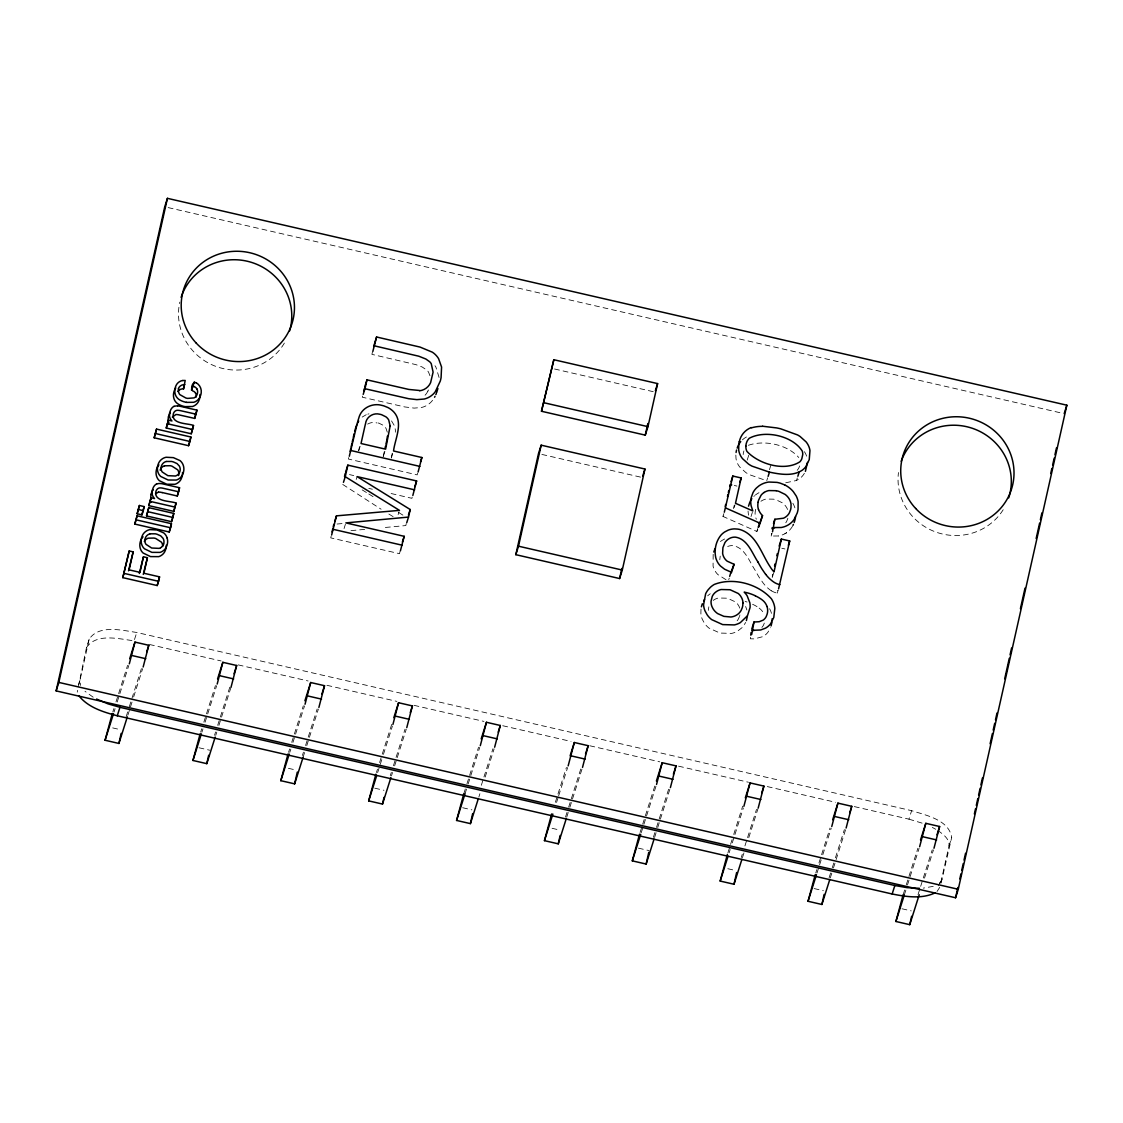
<?xml version="1.0" encoding="UTF-8"?>
<svg xmlns="http://www.w3.org/2000/svg" width="1123" height="1123" viewBox="0 0 1123 1123"><rect width="100%" height="100%" fill="white"/><g stroke="black" fill="none" stroke-linecap="round" stroke-linejoin="round"><path stroke-width="0.75" stroke-dasharray="5 3.75" d="M735.832 455.096L736 458.395A17.687 17.126 17.6 0 0 737.643 463.715A19.835 19.203 17.6 0 0 739.846 467.126L745.826 472.544A35.936 34.785 17.6 0 0 749.35 474.636L765.254 480.251M719.787 559.773L720.222 556.124M701.005 609.059L700.878 613.34A20.116 19.47 17.6 0 0 702.352 619.419L704.444 623.223A21.351 20.663 17.6 0 0 708.992 628.094L719.983 633.063L731.635 633.4A20.733 20.074 17.6 0 0 737.629 631.112L742.457 627.336L745.7 622.451M743.187 454.548L743.244 453.832A14.122 13.658 17.6 0 1 743.679 451.671L743.903 450.955M941.088 883.057L951.686 837.533C949.16 819.874 926.04 815.284 911.637 810.68L136.753 632.474C121.846 630.326 99.006 624.332 89.166 639.169L79.901 680.454L80.561 685.451M940.849 882.341L949.005 846.012C949.89 839.358 943.601 834.628 938.828 831.202M750.515 637.218L750.332 638.776L754.333 638.903L762.826 636.643A17.378 16.831 17.6 0 0 767.921 632.263L770.49 627.687M778.492 535.98L771.178 536.036L771.487 533.439M713.175 554.327L713.063 566.132A19.063 18.445 17.6 0 0 714.888 570.652A18.207 17.631 17.6 0 0 717.864 574.541L726.02 579.735M89.166 639.169L86.471 647.634L77.262 692.147M331.131 536.176L330.752 537.875L399.521 553.681L400.013 551.463M342.726 484.448L381.104 509.21M348.776 457.524L348.425 459.054L417.195 474.875L417.574 473.204M362.547 396.096L362.294 397.205L404.743 406.933L414.162 408.112L421.574 407.481A19.414 18.796 17.6 0 0 430.235 402.862A22.123 21.421 17.6 0 0 432.552 400.307L433.59 398.833M372.401 352.145L371.91 354.363L416.086 364.68L422.178 366.996L427.091 370.309A9.995 9.672 17.6 0 1 428.579 372.204L430.053 375.98M358.574 450.955L359.5 446.828M383.168 456.598L384.571 450.337M391.309 457.384L392.25 453.229M406.245 523.669L405.824 525.564L382.325 527.74M412.183 497.194L411.93 498.317L390.369 493.348M757.8 529.158L756.874 531.46L722.987 516.44L723.437 514.446M733.516 508.593L734.217 505.42M772.245 576.239L772.708 574.19M771.487 590.81A16.143 15.624 17.6 0 0 777.228 593.098L777.846 590.375M708.852 606.841L708.374 609.649A12.886 12.479 17.6 0 0 708.346 610.351M787.869 518.279L786.746 521.198A12.451 12.058 17.6 0 1 785.061 523.627M78.554 684.693L79.901 680.454M134.507 639.534L136.753 632.474M112.833 711.884L113.886 708.571M115.992 701.917L127.587 665.363M114.041 712.01L115.093 708.697M117.199 702.043L128.794 665.49M126.141 716.727L128.78 708.431M129.299 706.76L141.947 666.894M127.868 715.197L129.987 708.557M130.507 706.886L133.146 698.59M133.665 696.92L142.635 668.676M200.694 732.098L201.747 728.771M203.853 722.131L205.972 715.477M206.492 713.821L215.448 685.577M201.901 732.224L202.954 728.897M205.06 722.257L207.179 715.604M207.699 713.947L216.655 685.704M214.535 735.284L215.588 731.957M217.694 725.304L219.799 718.664M220.333 717.007L229.822 687.094M215.742 735.411L216.795 732.084M218.901 725.444L221.006 718.79M221.54 717.134L231.029 687.22M358.784 450.576L360.132 446.336M356.216 479.437L357.114 476.615M344.059 528.554L345.393 524.315M288.569 752.312L289.622 748.985M291.727 742.331L293.833 735.691M294.366 734.035L303.322 705.777M383.378 456.219L385.175 450.576M289.776 752.438L290.829 749.111M292.935 742.457L295.04 735.818M295.574 734.161L304.53 705.918M391.295 458.044L392.643 453.804M302.396 755.484L303.449 752.171M305.568 745.518L317.163 708.964M303.084 757.281L304.656 752.298M306.776 745.644L308.881 739.004M309.401 737.334L318.371 709.09M398.132 514.601L399.03 511.779M376.43 772.512L377.482 769.185M379.588 762.545L381.694 755.905M382.227 754.235L391.716 724.335M377.637 772.638L379.742 765.998M380.276 764.328L382.901 756.032M383.434 754.361L392.39 726.118M390.271 775.698L391.323 772.371M393.429 765.732L395.535 759.078M396.068 757.421L405.024 729.178M391.478 775.825L392.531 772.498M394.636 765.858L396.742 759.204M397.275 757.548L406.231 729.304M463.799 793.736L466.438 785.426M466.957 783.77L478.552 747.216M465.006 793.863L467.645 785.553M468.165 783.896L479.76 747.342M481.332 785.286L483.437 778.646M483.957 776.976L492.927 748.732M478.847 797.049L479.9 793.722M485.164 777.102L494.12 748.859M555.352 802.313L557.457 795.66M557.991 794.003L566.427 767.416M556.559 802.44L558.145 797.456M558.664 795.8L567.634 767.542M565.501 817.123L568.14 808.813M568.659 807.156L581.321 767.276M566.708 817.249L569.347 808.939M569.866 807.283L581.995 769.073M722.987 516.44L723.872 513.618M747.202 460.093L748.985 454.45M734.147 507.512L735.046 504.69M640.054 832.494L642.174 825.84M642.693 824.184L654.821 785.974M641.261 832.62L643.381 825.966M643.9 824.31L656.029 786.1M751.006 516.58L752.354 512.355M769.452 469.695L770.799 465.455M653.375 837.337L656 829.027M656.534 827.37L668.648 789.146M766.77 480.616L767.669 477.78M654.583 837.463L657.208 829.153M657.741 827.497L669.855 789.272M756.874 531.46L757.758 528.638M771.178 536.036L772.077 533.2M785.735 482.778L796.502 480.49L797.4 477.668M772.217 577.517L774.014 571.874M777.228 593.098L778.127 590.277M727.929 852.694L730.034 846.054M730.568 844.384L733.193 836.088M733.726 834.417L742.682 806.174M729.136 852.82L730.189 849.507M732.294 842.854L734.4 836.214M734.933 834.543L743.37 807.97M741.236 857.537L742.289 854.224M744.928 845.914L747.034 839.26M747.567 837.604L756.523 809.36M742.443 857.663L744.03 852.68M748.774 837.73L758.25 807.83M815.789 872.908L816.842 869.581M818.962 862.941L821.067 856.288M821.587 854.631L830.023 828.044M816.997 873.034L819.102 866.395M819.636 864.724L822.275 856.414M822.794 854.757L831.231 828.17M829.097 877.751L831.736 869.441M832.269 867.784L834.894 859.474M835.428 857.818L844.384 829.574M830.304 877.877L832.943 869.567M833.477 867.911L845.591 829.7M854.322 806.595L908.942 819.158L911.637 810.68M903.131 894.778L905.77 886.468M906.289 884.812L917.884 848.258M904.338 894.905L906.977 886.594M907.496 884.938L919.091 848.384M918.024 894.638L920.13 887.984M920.663 886.328L922.769 879.688M923.288 878.018L932.258 849.774M924.496 878.144L933.466 849.9M949.005 846.012L951.686 837.533M799.59 465.961L799.099 467.322A11.412 11.048 17.6 0 1 797.19 470.284M764.314 623.111L763.556 625.02A10.121 9.798 17.6 0 1 761.885 627.378M739.51 616.373L738.387 618.955A13.027 12.606 17.6 0 1 736.365 621.637M86.471 647.634C95.946 633.091 118.21 638.692 132.739 640.657M939.74 887.296L937.017 891.522M728.701 579.608L729.276 578.134M428.453 389.976L427.933 391.113M938.281 885.752L942.422 878.818L938.379 885.794M792.473 526.28L791.406 527.964A20.06 19.414 17.6 0 1 778.506 535.966M804.377 473.33L803.184 475.127A18.305 17.715 17.6 0 1 799.365 478.819L796.502 480.49M939.698 883.057L941.018 881.709M753.828 496.394L754.586 495.706M362.182 417.082L366.266 414.696M755.372 495.046L756.214 494.415A23.316 22.572 17.6 0 1 758.98 492.716M713.245 600.384L713.807 599.991A14.739 14.276 17.6 0 1 715.674 598.938A13.981 13.532 17.6 0 1 718.425 597.998L727.381 598.208L735.481 601.928A13.153 12.732 17.6 0 1 737.923 604.539L738.667 605.718A12.704 12.297 17.6 0 1 739.734 608.189M748.381 445.284C764.454 439.697 787.434 444.511 798.762 457.524M724.644 538.984L722.061 540.388A18.824 18.235 17.6 0 0 720.447 541.553M367.853 414.148L368.962 413.84M933.227 886.356L923.303 888.125M350.994 530.646L366.659 529.2M337.04 524.034L343.554 523.444M168.155 207.587L1062.456 413.264M554.551 368.99L653.221 391.674M734.316 485.473L736.913 486.077M541.876 454.422L640.559 477.121M781.805 548.249L784.935 548.965M349.464 474.594L353.759 475.576M368.793 488.393L372.387 489.221M149.415 644.476L221.105 660.956M238.174 664.886L308.151 680.987M326.933 685.297L396.91 701.398M413.98 705.314L483.957 721.415M502.725 725.725L571.003 741.433M589.772 745.756L659.748 761.843M678.531 766.167L748.508 782.254M767.276 786.577L835.554 802.271M462.662 807.732L471.885 809.851M552.067 828.297L559.745 830.065M638.397 848.146L649.15 850.63M727.802 868.711L735.481 870.479M814.119 888.56L823.356 890.693M901.994 908.774L911.216 910.893M112.693 727.901L120.386 729.669M199.024 747.764L209.79 750.234M288.429 768.314L296.121 770.083M374.759 788.178L383.982 790.297M908.942 819.158L923.499 823.552M932.315 827.412L935.726 829.265M393.12 516.65L388.235 513.66M362.168 489.881L367.698 493.306M368.807 493.994L374.338 497.433M398.665 512.509L404.196 515.934M93.181 697.201L84.983 691.277M759.162 608.105L760.594 609.298A13.771 13.322 17.6 0 1 764.314 614.997M391.534 420.914L394.735 426.263L395.745 432.215M792.866 503.258L793.47 504.367A20.691 20.032 17.6 0 1 795.449 510.221L795.617 511.456M745.63 606.49L746.879 610.014M748.662 515.176L748.465 514.334A20.663 20.003 17.6 0 1 748.072 511.021M387.295 432.173L386.031 428.425A10.64 10.304 17.6 0 0 383.168 425.266L378.998 423.217A18.782 18.193 17.6 0 0 377.019 422.711M439.079 377.468L435.906 367.137A19.835 19.203 17.6 0 0 434.994 365.733M367.628 424.101A11.721 11.342 17.6 0 1 376.963 422.95M427.849 391.085A14.304 13.855 17.6 0 1 422.711 397.135M739.889 614.941A17.603 17.042 17.6 0 1 739.72 615.671M707.672 595.836A21.772 21.07 17.6 0 1 710.241 593.772M769.592 608.736A21.604 20.916 17.6 0 1 771.529 613.565A21.295 20.607 17.6 0 1 772.119 616.934M752.592 604.286A38.617 37.396 17.6 0 1 759.19 608.062M745.139 601.451A43.895 42.492 17.6 0 1 747.062 602.026M771.431 590.88A32.918 31.865 17.6 0 1 763.022 582.823L759.036 577.11A122.968 119.052 17.6 0 1 755.358 570.582C749.336 561.654 745.096 547.701 732.968 545.652A10.865 10.528 17.6 0 0 727.83 546.438L726.749 546.957A13.308 12.886 17.6 0 0 725.683 547.603M786.563 532.737A20.846 20.172 17.6 0 1 784.893 533.776M787.546 509.505A13.518 13.083 17.6 0 0 786.942 508.158L786.577 507.498A15.483 14.992 17.6 0 0 782.394 502.851L776.232 499.847A27.078 26.222 17.6 0 0 773.48 499.174L766.181 499.047A13.687 13.251 17.6 0 0 761.45 500.928A12.886 12.479 17.6 0 0 760.861 501.335M755.709 509.337A21.632 20.944 17.6 0 0 755.4 510.684A14.852 14.374 17.6 0 0 755.751 517.956M756.369 519.247A15.61 15.104 17.6 0 1 755.835 517.942M742.401 439.865A20.116 19.484 17.6 0 1 747.988 436.243M804.391 451.699A19.905 19.273 17.6 0 1 805.626 453.79A17.645 17.084 17.6 0 1 807.142 458.324M1003.204 509.716A56.81 54.999 17.6 0 1 936.161 532.162A56.81 54.999 17.6 0 1 898.47 472.53M284.372 343.077A56.81 54.999 17.6 0 1 214.872 366.028A56.81 54.999 17.6 0 1 179.792 302.157"/><path stroke-width="1.5" d="M772.147 620.429L772.203 618.661M807.451 462.437L805.402 471.365M177.757 391.492A6.443 6.247 17.6 0 1 183.568 388.895L183.849 384.684M183.568 388.867L185.197 380.444L182.852 380.557M387.407 436.159L386.888 439.921M178.543 389.779L178.501 390.158A6.808 6.598 17.6 0 0 179.778 394.594L185.871 398.019A23.358 22.614 17.6 0 0 187.653 398.398L194.054 397.893A6.696 6.485 17.6 0 0 197.101 394.51L197.199 394.159A6.892 6.668 17.6 0 0 196.946 388.909M750.754 635.155L751.062 632.558M751.68 634.537L753.996 622.016L759.232 621.707L763.107 620.149A10.121 9.798 17.6 0 0 766.237 616.541L767.149 614.113A13.939 13.504 17.6 0 0 767.065 606.504M772.034 528.793L772.161 527.754L774.561 527.838M772.526 531.797L774.856 519.275L783.349 518.236A12.142 11.749 17.6 0 0 785.524 517.085A12.451 12.058 17.6 0 0 789.427 512.72L790.55 509.8A18.038 17.463 17.6 0 0 790.985 507.596L791.055 504.578A13.518 13.083 17.6 0 0 789.623 499.679L789.258 499.019A15.483 14.992 17.6 0 0 785.075 494.387L778.913 491.383A27.078 26.222 17.6 0 0 776.175 490.695M747.356 616.106L746.416 620.57M795.561 516.594L795.365 517.928A31.374 30.377 17.6 0 1 794.523 521.465L794.186 522.504M771.95 622.212L771.108 625.918M150.945 494.288L150.735 497.812A8.605 8.338 17.6 0 0 151.1 499.426M152.279 490.049L152.082 493.587A8.605 8.338 17.6 0 0 153.121 496.703L154.525 498.556L151.001 497.756L148.84 505.631L173.84 511.372L176.086 503.104C171.468 500.802 153.851 502.135 155.844 491.776C156.209 489.839 157.767 488.028 159.817 487.887A13.644 13.209 17.6 0 1 163.565 488.379L178.627 491.776L179.54 487.733L162.891 483.929A23.639 22.881 17.6 0 0 160.435 483.508M168.352 416.689L168.141 420.213A8.605 8.338 17.6 0 0 168.927 422.838M169.685 412.45L169.489 415.973A8.605 8.338 17.6 0 0 170.528 419.104L171.931 420.957L168.408 420.142L166.246 428.017L191.247 433.773L193.507 425.491C188.875 423.203 171.257 424.536 173.251 414.162C173.616 412.239 175.174 410.428 177.223 410.288A13.644 13.209 17.6 0 1 180.971 410.779L196.034 414.176L196.946 410.134L180.298 406.315A23.639 22.881 17.6 0 0 177.841 405.908M56.15 690.898L164.744 206.8L167.425 198.336L1066.85 405.192L958.256 889.276L955.575 897.754L56.15 690.898L58.831 682.419L167.425 198.336M122.814 577.643L129.201 550.972L133.16 551.884L129.117 569.866L139.954 572.351L143.449 556.797L147.408 557.71L143.912 573.263L159.55 576.857L158.554 581.307L157.206 585.546L122.814 577.643L129.201 550.972M134.83 524.076L137.09 515.808L171.468 523.711L170.556 527.754L169.222 531.993L134.83 524.076L137.09 515.808M137.146 513.773L139.392 505.49L144.193 506.599L143.281 510.642L141.933 514.881L137.146 513.773L139.392 505.49M154.188 437.788L156.532 429.098L190.91 437.015L189.913 441.465L188.58 445.691L154.188 437.788L156.532 429.098M128.513 570.835L133.16 551.884M141.933 514.881L142.846 510.839M146.523 515.934L148.769 507.652L173.784 513.408L172.872 517.45L171.524 521.676L146.523 515.934L148.769 507.652M148.84 505.631L151.001 497.756M166.246 428.017L168.408 420.142M139.308 573.474L143.449 556.797M127.348 716.853L118.912 743.44L105.071 740.254L112.3 713.554M143.267 574.386L147.408 557.71M129.313 663.833L134.971 642.103L148.798 645.29L143.154 667.02M118.912 743.44L121.172 733.375M157.206 585.546L159.55 576.857M169.222 531.993L171.468 523.711M171.524 521.676L173.784 513.408M173.84 511.372L174.584 508.087M174.641 507.835L176.086 503.104M162.231 492.548L177.294 496.015L177.855 493.488M177.967 492.983L179.54 487.733M188.58 445.691L190.91 437.015M191.247 433.773L193.507 425.491M172.352 417.096L175.876 414.527A13.644 13.209 17.6 0 1 179.624 415.019L194.7 418.416L195.599 414.373L194.644 414.148M215.209 737.067L206.786 763.654L192.945 760.468L200.175 733.754M217.188 684.047L222.831 662.317L236.672 665.504L231.029 687.22M206.786 763.654L208.667 755.26M332.071 531.937L332.829 528.554M333.222 526.855L333.784 524.315M344.508 476.503L345.154 473.597M350.151 451.376L350.839 448.302M351.176 446.772L351.864 443.697M352.215 442.167L352.903 439.093M353.24 437.563L354.124 433.689M363.67 391.099L364.161 388.881M373.65 346.586L376.584 336.998L420.086 347.091L432.355 352.187A19.835 19.203 17.6 0 1 438.588 358.658L441.578 367.053L441.086 377.637A52.346 50.675 17.6 0 1 440.286 381.062L435.233 391.829A22.123 21.421 17.6 0 1 432.916 394.384A19.414 18.796 17.6 0 1 424.269 399.03L416.858 399.634L408.716 398.707L364.989 388.74L363.192 394.384M331.636 535.039L336.479 515.85L399.479 510.375L345.252 476.699L347.849 465.133L416.619 480.953L412.829 495.482M349.323 456.233L356.988 424.438M364.989 388.74L366.982 379.841L408.8 389.442L419.595 390.495M372.808 351.541L376.584 336.998M303.084 757.281L294.647 783.854L280.806 780.682L288.035 753.968M305.049 704.247L310.692 682.517L324.533 685.704L318.89 707.434M294.647 783.854L297.286 772.119M385.035 448.245L385.498 446.168M385.975 444.076L386.677 440.946M400.406 550.86L404.196 536.317L345.842 522.897L408.505 517.085L410.204 509.519L357.114 476.615L414.626 489.839M418.093 472.039L421.883 457.51L393.541 450.983C394.889 439.247 403.522 423.343 394.229 412.45A20.944 20.284 17.6 0 0 387.94 407.551L384.08 405.964A27.078 26.222 17.6 0 0 381.974 405.403C372.345 402.596 361.213 408.084 358.784 418.093A72.658 70.356 17.6 0 0 357.016 424.452M390.944 777.481L382.508 804.068L368.681 800.881L375.896 774.168M392.924 724.461L398.567 702.731L412.408 705.918L406.765 727.648M382.508 804.068L384.024 797.358M541.483 411.257L553.836 359.725L657.615 383.589L647.957 426.656L645.262 435.134L541.483 411.257L553.836 359.725M515.822 554.678L538.479 453.65L541.174 445.171L644.953 469.035L622.282 570.063L619.601 578.542L515.822 554.678L518.503 546.199L541.174 445.171M478.314 798.706L470.411 823.622L456.57 820.45L463.799 793.736M480.293 745.686L486.456 722.286L500.296 725.472L494.653 747.202M470.411 823.622L472.671 813.557M566.189 818.92L558.271 843.836L544.444 840.65L551.66 813.936M568.154 765.886L574.33 742.5L588.171 745.686L582.514 767.402M645.262 435.134L647.859 423.539M558.271 843.836L560.152 835.442M619.601 578.542L621.861 568.435M654.049 839.12L646.146 864.05L632.305 860.864L639.534 834.15M656.548 784.43L662.191 762.714L676.032 765.886L670.389 787.616M725.219 506.459L725.669 504.466M727.465 496.492L727.901 494.485M728.35 492.492L728.799 490.498M729.697 486.512L730.147 484.518M724.321 512.2L732.828 476.04L741.166 477.963L735.495 503.286L752.803 510.937L751.161 505.869A20.663 20.003 17.6 0 1 751.189 497.671L752.957 492.758A19.512 18.894 17.6 0 1 756.523 487.915L758.895 485.936A23.316 22.572 17.6 0 1 761.675 484.252A21.323 20.635 17.6 0 1 768.876 482.034L776.962 482.385A32.469 31.43 17.6 0 1 780.471 483.255L784.71 484.911M646.146 864.05L648.771 852.301M774.547 565.992L775.01 563.943M776.849 555.731L777.298 553.681M778.576 588.859L789.708 540.977L781.369 539.054L774.014 571.874A29.451 28.51 17.6 0 1 770.083 566.68C761.394 553.765 756.565 534.73 740.127 529.579A22.109 21.407 17.6 0 0 737.6 529.087L734.667 528.891A17.898 17.322 17.6 0 0 728.209 530.14L724.756 531.923A18.824 18.235 17.6 0 0 720.994 535.138C715.898 541.258 714.031 549.933 715.758 557.654A19.063 18.445 17.6 0 0 717.583 562.174A18.207 17.631 17.6 0 0 720.545 566.076L724.63 569.249L731.003 572.098L734.077 564.308L727.213 561.191A12.297 11.918 17.6 0 1 724.868 558.777A12.578 12.171 17.6 0 1 722.622 553.33L722.903 547.659L724.911 542.648A12.592 12.185 17.6 0 1 727.858 539.489A13.308 12.886 17.6 0 1 729.431 538.493L730.511 537.973A10.865 10.528 17.6 0 1 735.663 537.173C747.778 539.237 752.031 553.162 758.039 562.118M741.91 859.334L734.007 884.25L720.18 881.064L727.395 854.364M743.889 806.3L750.066 782.913L763.907 786.1L758.25 807.83M734.007 884.25L736.646 872.515M829.785 879.534L821.882 904.464L808.041 901.278L815.27 874.564M831.764 826.514L837.926 803.127L851.767 806.314L846.124 828.03M821.882 904.464L824.142 894.399M919.232 894.764L909.742 924.664L895.901 921.492L903.131 894.778M919.625 846.728L925.801 823.327L939.628 826.514L933.985 848.244M909.742 924.664L911.623 916.284M955.575 897.754L957.877 887.493M959.8 878.944L960.951 873.806M961.709 870.381L963.253 863.545M964.011 860.12L965.555 853.283M974.371 813.936L975.522 808.799M976.294 805.388L977.824 798.537M978.596 795.126L980.126 788.276M980.898 784.851L982.428 778.014M990.107 743.805L992.409 733.544M993.181 730.118L994.711 723.282M995.483 719.857L997.013 713.007M1004.692 678.797L1009.296 658.275M1010.054 654.849L1011.598 648.013M1020.414 608.666L1025.018 588.143M1036.15 538.535L1039.603 523.136M1040.375 519.724L1041.905 512.874M1050.735 473.527L1051.886 468.403M1052.644 464.978L1054.188 458.142M1054.946 454.717L1056.49 447.88M748.522 506.15L749.827 502.149M701.398 606.841L702.324 603.725M143.295 509.421L144.193 506.599M195.514 393.176A5.713 5.531 17.6 0 0 194.181 391.604C189.071 390.692 192.693 380.304 196.174 382.817M192.665 386.859L194.293 381.89M196.048 412.955L196.946 410.134M194.7 418.416L196.034 414.176M177.294 496.015L178.627 491.776M129.692 658.724L134.971 642.103M105.071 740.254L113.507 713.681M78.905 695.811C88.17 707.476 103.4 712.122 117.269 715.772L119.964 707.308L894.849 885.514L907.047 887.647L919.442 888.307M146.692 651.93L148.798 645.29M217.567 678.924L222.831 662.317M192.945 760.468L201.382 733.88M234.033 673.8L236.672 665.504M364.736 386.902L366.982 379.841M345.603 472.193L347.849 465.133M343.456 482.343L345.252 476.699M334.682 521.493L336.479 515.85M304.894 700.794L310.692 682.517M280.806 780.682L289.243 754.095M321.908 694.014L324.533 685.704M420.535 461.735L421.883 457.51M414.822 486.596L416.619 480.953M408.421 515.176L410.204 509.519M406.723 522.742L408.505 517.085M402.399 541.974L404.196 536.317M393.822 717.681L398.567 702.731M368.681 800.881L376.584 775.965M410.288 712.558L412.408 705.918M481.191 738.906L486.456 722.286M456.57 820.45L465.006 793.863M498.191 732.126L500.296 725.472M655.369 390.664L657.615 383.589M642.707 476.096L644.953 469.035M570.119 755.793L574.33 742.5M544.444 840.65L552.867 814.077M585.532 753.996L588.171 745.686M731.045 481.683L732.828 476.04M739.818 482.188L741.166 477.963M656.394 780.99L662.191 762.714M632.305 860.864L640.742 834.277M729.669 576.338L731.003 572.098M731.382 572.786L734.077 564.308M673.393 774.196L676.032 765.886M768.118 476.377L769.452 472.137C780.036 474.299 792.389 476.545 802.047 470.34A18.305 17.715 17.6 0 0 805.865 466.649L809.248 459.588L809.964 450.646A17.645 17.084 17.6 0 0 808.307 445.326A19.905 19.273 17.6 0 0 806.103 441.901L800.095 436.496A35.543 34.42 17.6 0 0 797.512 434.924L780.752 428.832A127.138 123.095 17.6 0 0 776.751 427.933L762.601 426.235M758.207 527.22L762.531 515.597A15.61 15.104 17.6 0 1 758.53 509.463M759.836 524.076L762.531 515.597M773.508 523.515L774.856 519.275M797.849 476.25L799.197 472.011M751.75 629.077L753.996 622.016M779.137 546.115L781.369 539.054M788.36 545.216L789.708 540.977M745.321 797.863L750.066 782.913M720.18 881.064L728.083 856.147M761.787 792.74L763.907 786.1M832.662 819.734L837.926 803.127M808.041 901.278L816.477 874.691M849.662 812.954L851.767 806.314M117.269 715.772L892.153 893.992L894.849 885.514M920.523 839.948L925.801 823.327M895.901 921.492L904.338 894.905M1064.169 413.657L1066.85 405.192M937.003 834.824L939.628 826.514M713.779 552.011L714.958 548.838M436.608 392.671L437.591 389.541A52.346 50.675 17.6 0 0 437.886 388.432M191.415 390.032L192.566 387.112M356.637 425.154L356.103 426.558A72.658 70.356 17.6 0 0 354.671 431.443M758.544 527.305L759.471 524.988M435.85 394.594L436.229 393.64M792.95 525.396L793.4 524.455M166.078 547.505L167.004 545.315A15.371 14.88 17.6 0 0 167.327 544.108A12.564 12.156 17.6 0 0 167.13 537.973M357.563 423.062L358.7 421.055M434.559 397.233L435.008 396.377M155.521 493.769L158.469 492.127M160.631 547.701L160.294 547.898A6.766 6.556 17.6 0 1 159.171 548.375L151.661 548.024L145.99 544.332A7.075 6.85 17.6 0 1 144.881 539.742A8.577 8.296 17.6 0 1 145.134 538.605L145.246 538.24A7.047 6.822 17.6 0 1 149.935 533.86M935.277 892.771C921.899 899.256 906.191 896.758 892.153 893.992M164.52 465.82L170.191 465.708A20.607 19.947 17.6 0 1 171.917 466.129L177.701 469.835A7.019 6.794 17.6 0 1 178.824 474.411L178.754 474.79A8.563 8.282 17.6 0 1 178.585 475.562M166.26 461.455L171.538 461.469A20.607 19.947 17.6 0 1 173.265 461.89L176.985 463.546L179.245 465.933A7.033 6.808 17.6 0 1 180.157 470.186A8.465 8.198 17.6 0 1 179.806 471.688A7.061 6.836 17.6 0 1 176.873 475.366L176.522 475.548A6.766 6.556 17.6 0 1 175.413 476.012L167.888 475.675L162.217 471.983A7.075 6.85 17.6 0 1 161.108 467.393A8.577 8.296 17.6 0 1 161.361 466.256L161.473 465.891A7.047 6.822 17.6 0 1 166.162 461.511M150.033 533.804L155.311 533.818A20.607 19.947 17.6 0 1 157.023 534.239L160.757 535.896L163.017 538.282A7.033 6.808 17.6 0 1 163.93 542.535A8.465 8.198 17.6 0 1 163.579 544.037M754.095 630.494L752.045 630.522M753.014 630.298L760.678 629.975L765.507 628.164A17.378 16.831 17.6 0 0 770.603 623.784L773.789 617.453L774.814 608.455A21.295 20.607 17.6 0 0 774.224 605.086A21.604 20.916 17.6 0 0 771.361 598.741C758.067 583.82 733.08 577.068 714.326 584.423A21.772 21.07 17.6 0 0 710.354 587.357L708.164 589.743A21.983 21.281 17.6 0 0 705.637 593.786L703.559 604.876A20.116 19.47 17.6 0 0 705.033 610.94L707.125 614.758A21.351 20.663 17.6 0 0 711.687 619.615L722.679 624.599L734.33 624.921A20.733 20.074 17.6 0 0 740.324 622.633L747.483 615.727L750.052 607.627A19.007 18.403 17.6 0 0 749.827 602.742L747.188 595.878A19.161 18.544 17.6 0 0 744.184 592.144L745.883 592.481A43.895 42.492 17.6 0 1 755.302 595.766M773.873 527.557L781.173 527.515A19.989 19.358 17.6 0 0 787.588 525.297A20.846 20.172 17.6 0 0 789.244 524.273A20.06 19.414 17.6 0 0 794.101 519.5L797.218 512.986A31.374 30.377 17.6 0 0 798.06 509.463L798.13 501.742A20.691 20.032 17.6 0 0 796.165 495.889L793.259 491.593A25.394 24.58 17.6 0 0 784.71 484.911M776.175 490.695L768.862 490.569A13.687 13.251 17.6 0 0 764.145 492.45M186.432 402.385L193.718 402.287A10.261 9.925 17.6 0 0 195.865 401.374A10.556 10.233 17.6 0 0 199.74 397.472L200.652 395.31A15.287 14.796 17.6 0 0 201.087 393.597L201.228 392.629A10.374 10.037 17.6 0 0 196.23 382.746M374.591 345.898L418.767 356.202L425.87 359.023L429.772 361.831A9.995 9.672 17.6 0 1 431.26 363.726L433.099 372.148L430.614 382.648A14.304 13.855 17.6 0 1 419.637 390.79M544.178 402.792L647.957 426.656M730.666 484.631L731.705 484.869M351.106 450.576L419.876 466.396M167.594 423.778L192.594 429.533M191.317 429.533L192.159 429.73M167.06 424.382L167.945 424.592M155.536 433.548L189.913 441.465M518.503 546.199L622.282 570.063M333.433 529.396L402.202 545.216M150.173 501.391L175.188 507.133M149.654 501.981L150.973 502.29M138.494 509.533L143.281 510.642M147.871 511.695L172.872 517.45M136.178 519.851L170.556 527.754M124.162 573.404L158.554 581.307M483.452 735.705L497.292 738.892M571.312 755.919L585.153 759.106M659.187 776.133L673.028 779.306M747.048 796.333L760.889 799.52M834.922 816.547L848.763 819.72M922.783 836.747L936.624 839.934M131.953 655.523L145.793 658.71M219.827 675.737L233.654 678.924M307.688 695.937L321.529 699.124M395.549 716.151L409.39 719.338M58.831 682.419L958.256 889.276M769.452 472.137L752.045 466.157A35.936 34.785 17.6 0 1 748.522 464.066L742.528 458.661A19.835 19.203 17.6 0 1 740.324 455.236A17.687 17.126 17.6 0 1 738.695 449.916L738.766 444.006A28.131 27.233 17.6 0 1 739.271 441.536M119.964 707.308L108.047 703.882L96.592 699.053M192.763 385.793L195.528 387.351A5.713 5.531 17.6 0 1 196.862 388.937M192.945 386.13L193.928 386.565M725.669 507.975L759.555 522.995M765.647 574.4L761.731 568.631A122.968 119.052 17.6 0 1 758.039 562.118M703.686 600.847A21.983 21.281 17.6 0 1 704.528 599.5M767.009 606.518A13.771 13.322 17.6 0 0 763.289 600.819L761.843 599.626A38.617 37.396 17.6 0 0 755.288 595.822M779.909 584.62A16.143 15.624 17.6 0 1 774.168 582.332A32.918 31.865 17.6 0 1 765.704 574.344M750.262 501.237A19.512 18.894 17.6 0 1 751.849 498.668M759.499 523.753A15.61 15.104 17.6 0 1 758.558 522.728M764.145 492.45A12.886 12.479 17.6 0 0 761.015 495.327L758.629 500.072A21.632 20.944 17.6 0 0 758.095 502.22M758.446 509.491A14.852 14.374 17.6 0 1 758.137 502.22M736.084 452.485A28.131 27.233 17.6 0 1 736.576 450.014M737.179 448.105A20.116 19.484 17.6 0 1 740.745 441.606M739.369 441.564A20.116 19.484 17.6 0 1 751.259 427.526M751.413 427.849A38.168 36.947 17.6 0 1 762.601 426.333M143.056 536.822A10.949 10.598 17.6 0 0 141.119 539.559L140.473 541.202A15.189 14.697 17.6 0 0 140.038 542.956L139.884 544.037A11.623 11.258 17.6 0 0 141.175 550.579A10.037 9.728 17.6 0 0 143.183 553.063L150.552 556.601L158.68 556.643A10.261 9.925 17.6 0 0 160.842 555.703A10.809 10.458 17.6 0 0 164.744 551.744L165.657 549.554A15.371 14.88 17.6 0 0 165.993 548.347A12.564 12.156 17.6 0 0 166.288 545.245M144.32 541.454A7.047 6.822 17.6 0 1 148.222 538.184L153.963 538.057A20.607 19.947 17.6 0 1 155.69 538.479L161.473 542.198A7.019 6.794 17.6 0 1 162.638 546.396M167.13 537.973A10.57 10.233 17.6 0 0 163.79 532.948L157.164 529.986L149.935 529.607A10.837 10.5 17.6 0 0 147.155 530.575A11.483 11.118 17.6 0 0 146.144 531.165A10.949 10.598 17.6 0 0 142.467 535.32L141.821 536.962A15.189 14.697 17.6 0 0 141.386 538.717L141.231 539.798A11.623 11.258 17.6 0 0 142.523 546.34A10.037 9.728 17.6 0 0 144.53 548.824L151.9 552.362L160.028 552.404A10.261 9.925 17.6 0 0 162.175 551.463A10.809 10.458 17.6 0 0 166.092 547.505M163.607 544.051A7.061 6.836 17.6 0 1 160.645 547.715M158.469 492.056A13.644 13.209 17.6 0 1 162.217 492.618M151.226 494.331A8.731 8.465 17.6 0 1 153.247 489.754M152.56 490.091A8.731 8.465 17.6 0 1 156.588 483.859M156.701 484.027A8.507 8.226 17.6 0 1 160.098 483.522M158.905 464.88A10.949 10.598 17.6 0 0 157.346 467.21L156.701 468.853A15.189 14.697 17.6 0 0 156.265 470.607L156.111 471.688A11.623 11.258 17.6 0 0 157.417 478.23A10.037 9.728 17.6 0 0 159.41 480.714L166.78 484.252L174.907 484.28A10.261 9.925 17.6 0 0 177.069 483.353A10.809 10.458 17.6 0 0 180.971 479.395L181.884 477.205A15.371 14.88 17.6 0 0 182.221 475.998A12.564 12.156 17.6 0 0 182.502 472.516M160.112 470.116A7.047 6.822 17.6 0 1 164.449 465.834M168.632 416.717A8.731 8.465 17.6 0 1 170.205 412.703M169.966 412.478A8.731 8.465 17.6 0 1 173.995 406.259M174.107 406.414A8.507 8.226 17.6 0 1 177.504 405.922M195.599 393.134A6.892 6.668 17.6 0 1 196.16 397.037M199.922 394.51A10.374 10.037 17.6 0 1 199.936 396.868L199.74 397.837A15.287 14.796 17.6 0 1 199.318 399.535L198.392 401.697A10.556 10.233 17.6 0 1 194.518 405.614A10.261 9.925 17.6 0 1 192.384 406.512L185.084 406.624A18.333 17.743 17.6 0 1 177.56 403.634A9.728 9.419 17.6 0 1 173.939 398.595A12.592 12.185 17.6 0 1 173.784 392.489A15.118 14.627 17.6 0 1 174.023 391.534L174.5 390.214A9.349 9.054 17.6 0 1 175.792 387.968M186.446 402.301A18.333 17.743 17.6 0 1 178.908 399.395A9.728 9.419 17.6 0 1 175.286 394.355A12.592 12.185 17.6 0 1 175.118 388.249A15.118 14.627 17.6 0 1 175.37 387.295L175.834 385.975A9.349 9.054 17.6 0 1 182.838 380.444M178.276 388.881A6.443 6.247 17.6 0 1 184.916 384.656M178.543 389.779A8.535 8.254 17.6 0 1 178.669 389.007M901.193 461.272A56.81 54.999 17.6 0 1 972.476 428.34A56.81 54.999 17.6 0 1 1008.721 497.882M181.098 297.384A56.81 54.999 17.6 0 1 251.299 262.319A56.81 54.999 17.6 0 1 289.664 330.822M742.949 602.981L742.724 605.76A17.603 17.042 17.6 0 1 742.191 607.908L741.082 610.477A13.027 12.606 17.6 0 1 737.488 614.478A14.038 13.588 17.6 0 1 730.947 617.004L723.886 616.359L717.709 613.621A15.68 15.175 17.6 0 1 714.256 610.463A16.648 16.115 17.6 0 1 712.937 608.568L711.968 606.617A12.886 12.479 17.6 0 1 711.07 601.184L712.235 596.453A12.227 11.834 17.6 0 1 715.407 592.326L716.502 591.512A14.739 14.276 17.6 0 1 717.709 590.796A13.981 13.532 17.6 0 1 721.106 589.519L730.076 589.743L738.176 593.449A13.153 12.732 17.6 0 1 740.604 596.06L741.671 597.843A12.648 12.241 17.6 0 1 742.949 602.981M390.144 425.996L385.61 449.158L361.03 443.515L364.891 426.277A83.102 80.449 17.6 0 1 365.522 423.736C366.224 416.97 373.229 412.436 379.714 414.233A18.782 18.193 17.6 0 1 381.68 414.738L385.863 416.801A10.64 10.304 17.6 0 1 388.712 419.96L390.144 425.996M745.869 446.07L745.854 446.772A11.314 10.949 17.6 0 0 746.935 451.404C758.853 464.136 784.401 471.814 799.885 461.806A11.412 11.048 17.6 0 0 801.794 458.844L802.734 454.618A11.384 11.019 17.6 0 0 802.285 451.109C792.515 435.64 765.156 429.772 749.308 438.237A11.609 11.244 17.6 0 0 746.851 441.788L746.36 443.192A14.122 13.658 17.6 0 0 745.925 445.368L745.869 446.07M157.515 466.915L157.459 467.449A11.623 11.258 17.6 0 0 158.75 473.99A10.037 9.728 17.6 0 0 160.757 476.475L168.127 480.012L176.255 480.054A10.261 9.925 17.6 0 0 178.403 479.114A10.809 10.458 17.6 0 0 182.319 475.155L183.231 472.965A15.371 14.88 17.6 0 0 183.568 471.758A12.564 12.156 17.6 0 0 183.372 465.624A10.57 10.233 17.6 0 0 180.017 460.598L173.391 457.637L166.162 457.258A10.837 10.5 17.6 0 0 163.382 458.226A11.483 11.118 17.6 0 0 162.372 458.816A10.949 10.598 17.6 0 0 158.694 462.971L158.048 464.613A15.189 14.697 17.6 0 0 157.613 466.368L157.515 466.915M915.652 508.466A56.81 54.999 17.6 0 0 1011.416 489.403A56.81 54.999 17.6 0 0 945.033 417.854A56.81 54.999 17.6 0 0 915.652 508.466M196.118 342.978A56.81 54.999 17.6 0 0 291.868 323.915A56.81 54.999 17.6 0 0 225.498 252.366A56.81 54.999 17.6 0 0 196.118 342.978"/></g></svg>
